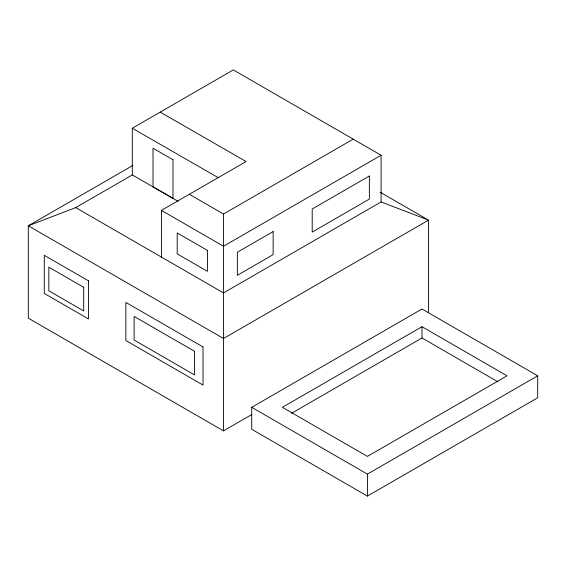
<?xml version="1.0" encoding="UTF-8"?>
<svg xmlns="http://www.w3.org/2000/svg" width="566" height="566" viewBox="0 0 566 566"><rect width="100%" height="100%" fill="white"/><g stroke="black" fill="none" stroke-linecap="round" stroke-linejoin="round"><path stroke-width="0.85" d="M75.71 207.602L132.295 174.929L132.295 128.234L233.305 69.915L381.102 155.247L381.102 201.942L223.506 292.926L75.71 207.602L28.3 225.799L28.3 318.177L223.506 430.882L251.806 414.538M133.095 165.293L28.3 225.799L223.506 338.496L428.512 220.139L428.512 312.517M161.444 257.098L161.444 210.396L246.09 161.529L160.213 112.118M189.334 194.294L223.506 214.026L353.212 139.144M381.102 155.247L223.506 246.231L161.444 210.396M251.707 407.315L421.995 309.001L537.7 375.803L537.7 397.771L367.412 496.085L251.707 429.283L251.707 407.315L367.412 474.117L537.7 375.803M421.995 326.709L282.384 407.315L367.412 456.401L507.023 375.803L421.995 326.709L421.995 337.98L291.54 413.3M381.102 201.942L428.512 220.139L380.288 192.291M132.295 128.234L218.172 177.646M132.295 174.929L178.014 201.234M421.995 337.98L497.91 381.809M367.412 474.117L367.412 496.085M223.506 214.026L223.506 430.882M273.145 231.558L237.352 252.224L237.352 275.302L273.145 254.636L273.145 231.558M369.379 175.998L312.206 209.003L312.206 232.088L369.379 199.076L369.379 175.998M172.998 159.739L153.011 148.2L153.011 186.851L172.998 198.39L172.998 159.739M207.418 250.398L177.2 232.951L177.2 253.886L207.418 271.333L207.418 250.398M88.445 280.814L44.282 255.316L44.282 293.429L88.445 318.927L88.445 280.814M203.017 346.965L125.857 302.414L125.857 340.52L203.017 385.071L203.017 346.965M83.697 287.309L48.839 267.18L48.839 290.797L83.697 310.925L83.697 287.309M194.541 351.302L134.114 316.415L134.114 340.032L194.541 374.918L194.541 351.302"/></g></svg>
